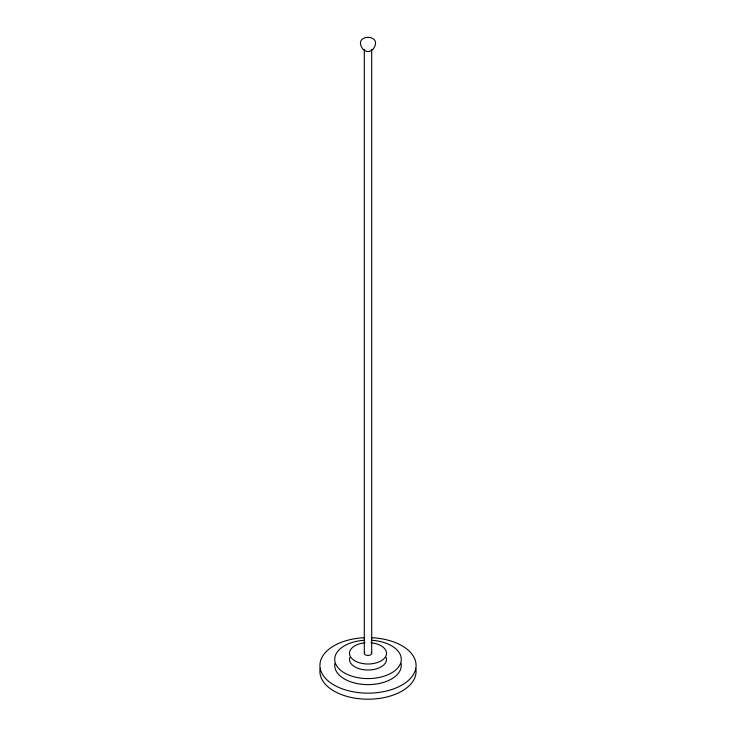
<?xml version="1.0" encoding="UTF-8"?>
<svg xmlns="http://www.w3.org/2000/svg" width="736" height="736" viewBox="0 0 736 736"><rect width="100%" height="100%" fill="white"/><g stroke="black" fill="none" stroke-linecap="round" stroke-linejoin="round"><path stroke-width="1.1" d="M372.526 49.947C385.82 33.148 350.18 33.148 363.474 49.947M371.698 49.395L371.698 653.329M364.302 49.395L364.302 653.329M371.57 49.947A3.698 2.134 0 0 1 368 51.529A3.698 2.134 0 0 1 364.43 49.947M371.202 652.262A3.698 2.134 0 0 1 368 655.463A3.698 2.134 0 0 1 364.798 652.262M371.257 640.237A33.286 19.219 0 0 1 396.262 669.512A33.286 19.219 0 0 1 339.738 669.512A33.286 19.219 0 0 1 364.743 640.237M415.776 668.334A48.079 27.756 0 0 1 368 699.2A48.079 27.756 0 0 1 320.224 668.334M370.898 642.776A18.492 10.672 0 0 1 383.511 659.143A18.492 10.672 0 0 1 352.489 659.143A18.492 10.672 0 0 1 365.102 642.776M401.102 663.394A33.286 19.219 0 0 1 368 684.618A33.286 19.219 0 0 1 334.898 663.394M371.413 637.716A48.079 27.756 0 0 1 409.05 679.852A48.079 27.756 0 0 1 326.95 679.852A48.079 27.756 0 0 1 364.587 637.716M386.207 657.506A18.492 10.672 0 0 1 368 670.036A18.492 10.672 0 0 1 349.793 657.506"/></g></svg>
